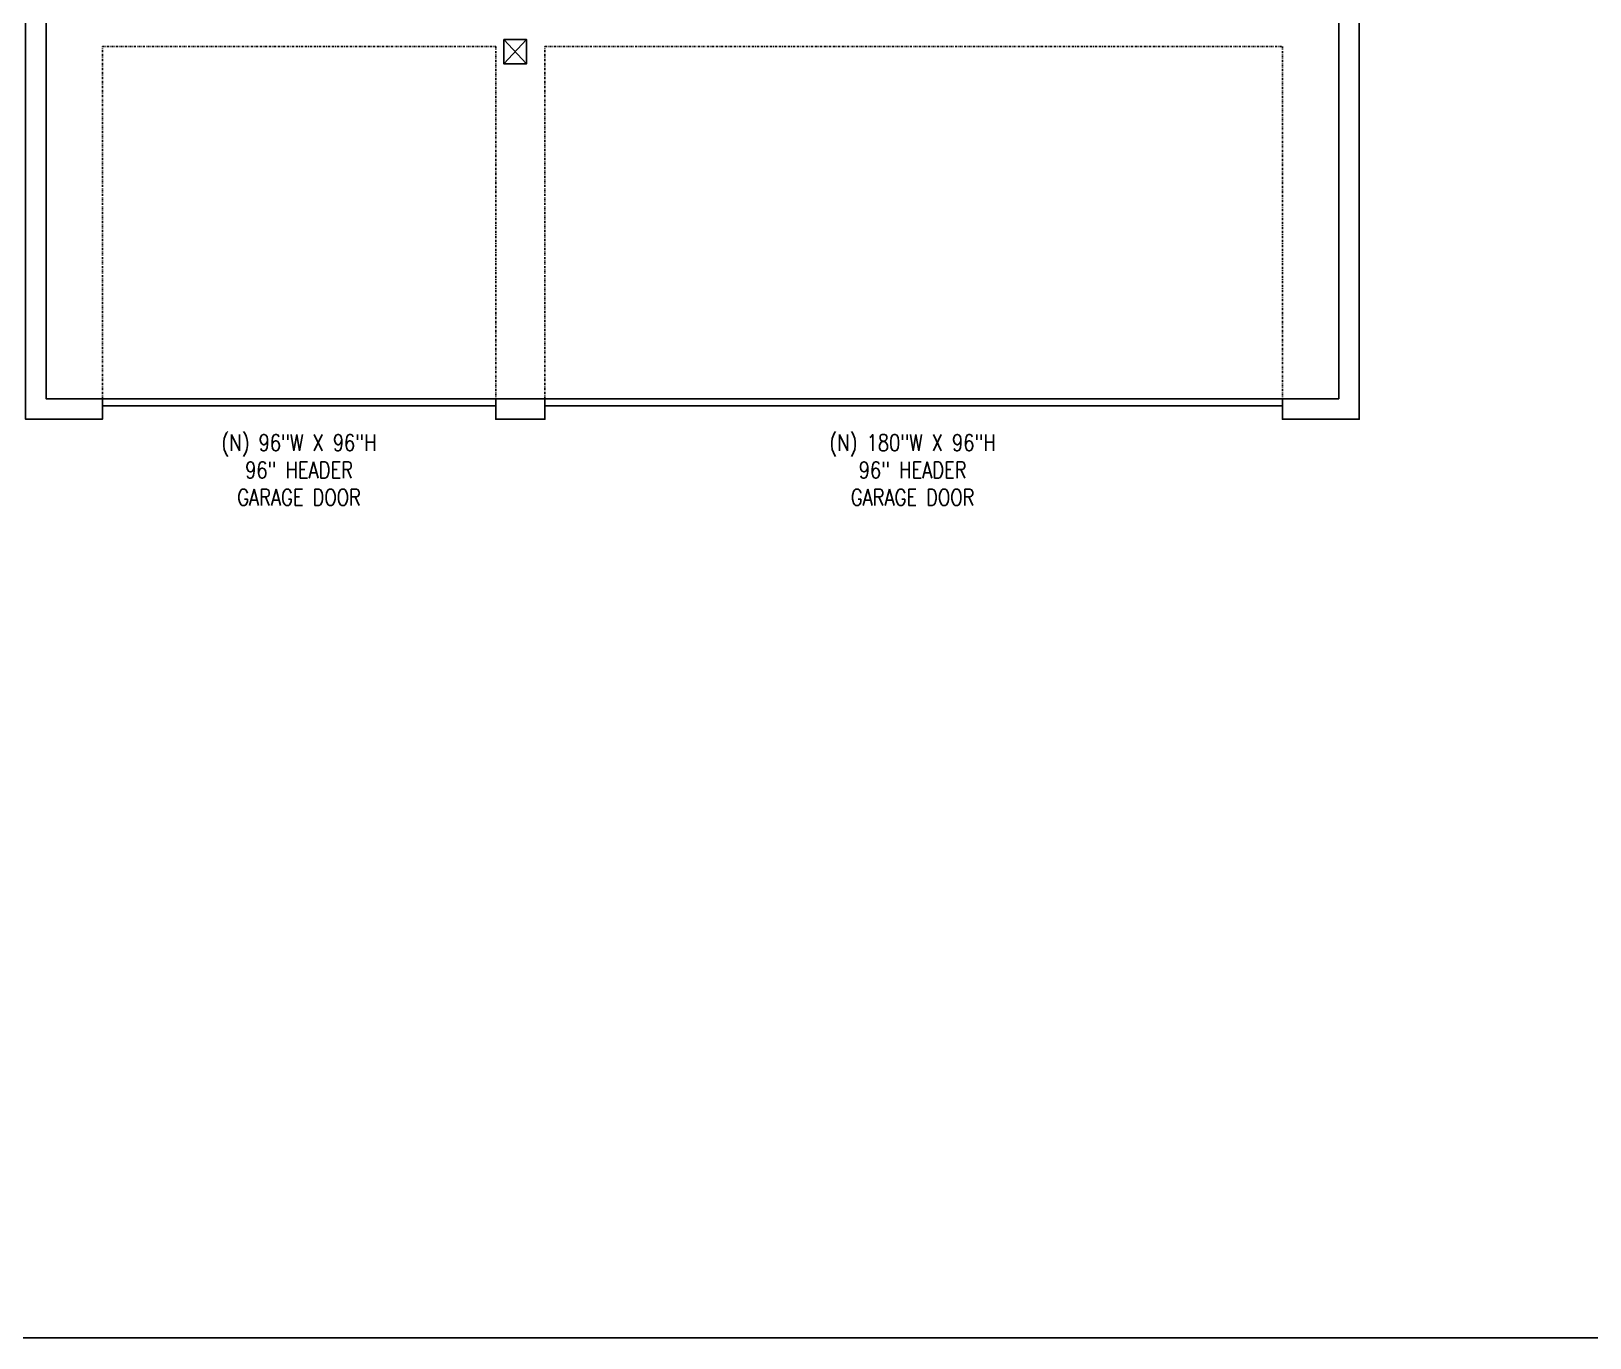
# Model space of a CAD drawing. Header units: inches. Extents: x -1 to 4116, y -71 to 1384.
# Drawn here: x 1164.7 to 1545.1, y -71.2 to 247.9 of the extents above; entities that cross this region are included whole.
import ezdxf

# ---------------------------------------------------------------- set-up
doc = ezdxf.new("R2010")
doc.units = ezdxf.units.IN
doc.header["$MEASUREMENT"] = 0
doc.linetypes.add('DASHDOT', pattern=[1, 0.5, -0.25, 0, -0.25])
for name, color, linetype in [('A-ANNO - NEW', 3, 'Continuous'), ('A-DOOR-NEW', 2, 'Continuous'), ('A-FLOR-ABOVE', 1, 'DASHDOT'), ('A-WALL-EXIST', 4, 'Continuous')]:
    doc.layers.add(name, color=color, linetype=linetype)
doc.styles.add('ccTXT', font='ROMANS.shx', dxfattribs={"width": 0.8})

# ---------------------------------------------------------------- blocks, each defined once
blk = doc.blocks.new('*U5')
at = {"linetype": 'ByBlock'}
blk.add_lwpolyline([(0, 0), (-96, 0), (-96, -1.75), (0, -1.75)], close=True, dxfattribs=at)
blk = doc.blocks.new('*U6')
at = {"linetype": 'ByBlock'}
blk.add_lwpolyline([(0, 0), (-180, 0), (-180, -1.75), (0, -1.75)], close=True, dxfattribs=at)

msp = doc.modelspace()

# ---------------------------------------------------------------- linework, layer by layer
msp.add_lwpolyline([(287.3241951, 1383.90308289), (2201.66841261, 1383.90308289), (2201.66841261, -71.21787006), (287.3241951, -71.21787006)], close=True)
at = {"layer": 'A-FLOR-ABOVE', "linetype": 'DASHDOT', "elevation": 0.27330226}
for points in [[(1182.06914228, 158.11544828), (1182.06914228, 244.11544828), (1278.06914228, 244.11544828), (1278.06914228, 158.11544828)], [(1290.06377117, 158.11544828), (1290.06377117, 244.11544828), (1470.06377117, 244.11544828), (1470.06377117, 158.11544828)]]:
    msp.add_lwpolyline(points, dxfattribs=at)
at = {"layer": 'A-WALL-EXIST'}
for p, q in [((1280.06377117, 245.86544828, 0.27330226), (1285.56377117, 239.86544828, 0.27330226)), ((1285.56377117, 245.86544828, 0.27330226), (1280.06377117, 239.86544828, 0.27330226))]:
    msp.add_line(p, q, dxfattribs=at)
at = {"layer": 'A-WALL-EXIST', "elevation": 0.27330226}
for points in [[(1168.31377117, 444.36544828), (1163.31377117, 444.36544828), (1163.31377117, 153.11544828), (1182.06377117, 153.11544828), (1182.06377117, 158.11544828), (1168.31377117, 158.11544828), (1168.31377117, 444.36544828), (1168.31377117, 444.36544828), (1168.31377117, 444.36544828), (1168.31377117, 444.36544828)], [(1470.06377117, 158.11544828), (1470.06377117, 153.11544828), (1488.81377117, 153.11544828), (1488.81377117, 368.86544828), (1483.81377117, 368.86544828), (1483.81377117, 158.11544828)], [(1280.06377117, 245.86544828), (1285.56377117, 245.86544828), (1285.56377117, 239.86544828), (1280.06377117, 239.86544828)], [(1278.06377117, 158.11544828), (1290.06377117, 158.11544828), (1290.06377117, 153.11544828), (1278.06377117, 153.11544828)]]:
    msp.add_lwpolyline(points, close=True, dxfattribs=at)

# ---------------------------------------------------------------- block references
at = {"layer": 'A-DOOR-NEW', "xscale": -1}
for name, p in [('*U5', (1182.06914228, 158.11544828, 0.27330226)), ('*U6', (1290.06377117, 158.11544828, 0.27330226))]:
    msp.add_blockref(name, p, dxfattribs=at)

# ---------------------------------------------------------------- texts
at = {"layer": 'A-ANNO - NEW', "color": 1, "char_height": 4, "width": 50.8144273947, "attachment_point": 2, "style": 'ccTXT'}
for s, insert in [('(N) 96"W X 96"H \\P96" HEADER \\PGARAGE DOOR', (1230.06914228, 149.36544828, 0.27330226)), ('(N) 180"W X 96"H \\P96" HEADER \\PGARAGE DOOR', (1379.81914228, 149.36544828, 0.27330226))]:
    msp.add_mtext(s, dxfattribs=dict(at, insert=insert))

doc.saveas('drawing.dxf')
